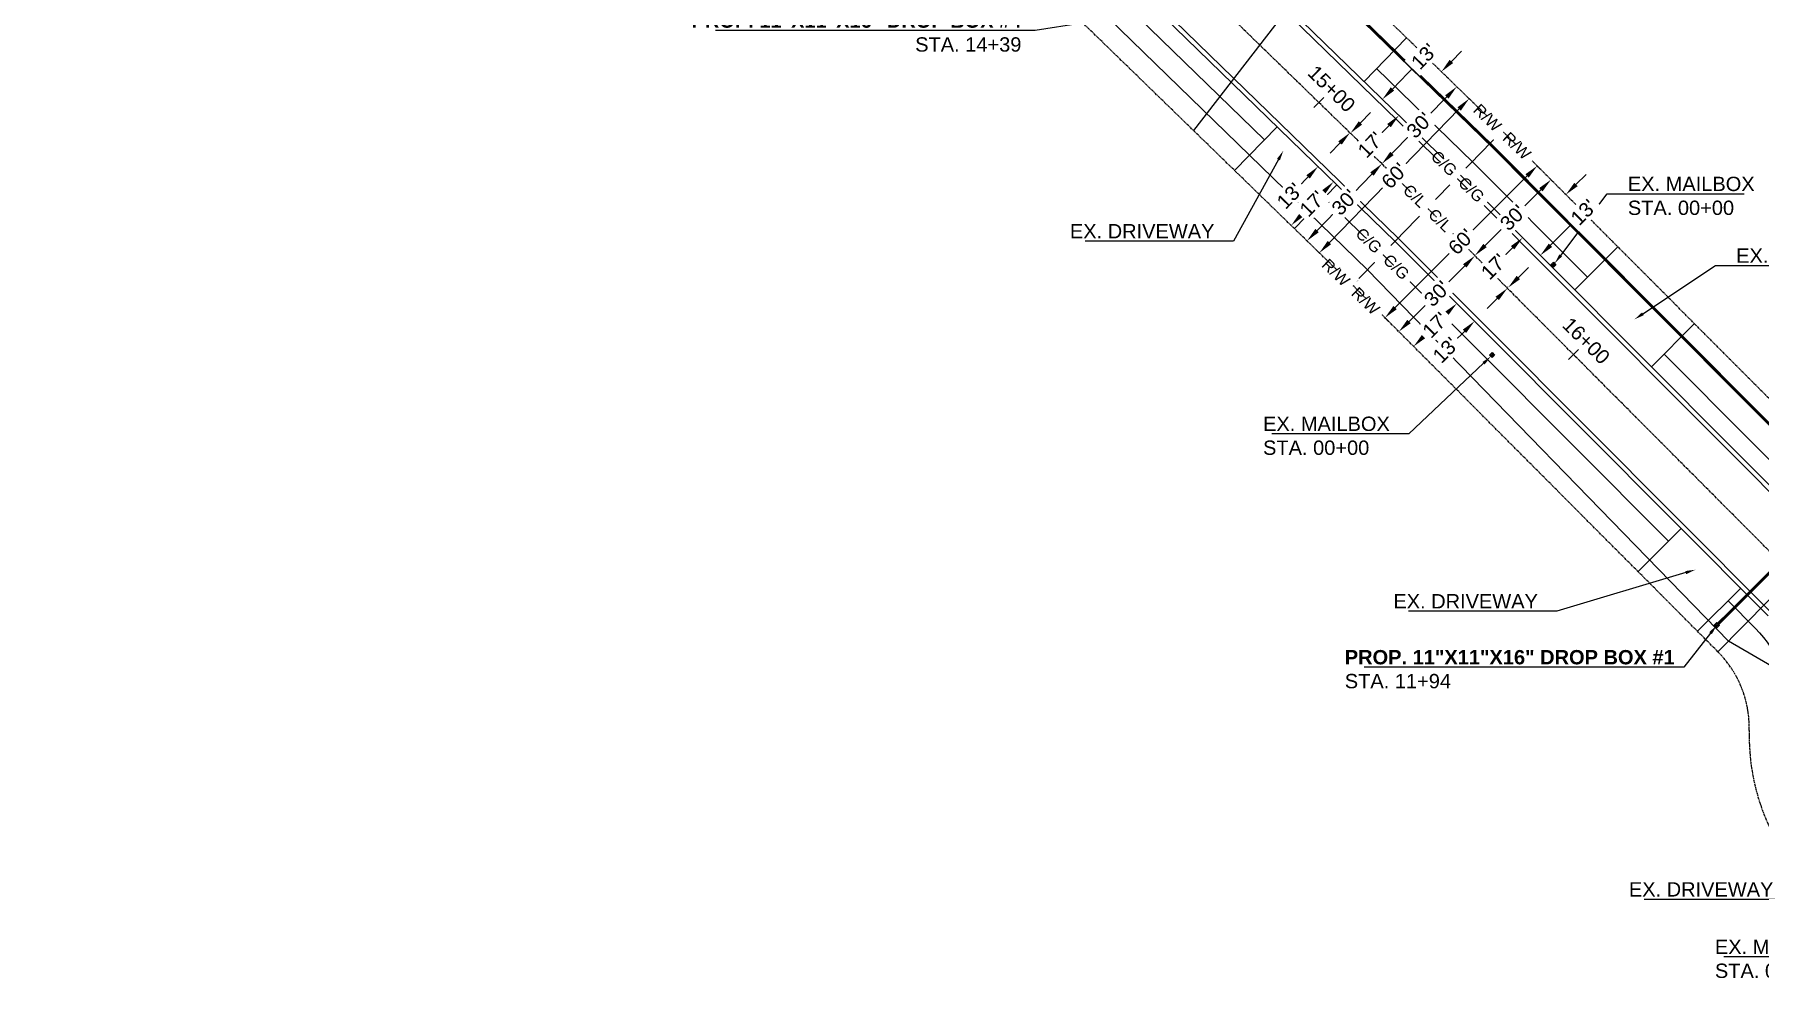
# Model space of a CAD drawing. Header units: feet. Extents: x -173233 to 8939709, y -5822937 to 440401.
# Drawn here: x 4505005.1 to 4505486.7, y -1446189.4 to -1445924.9 of the extents above; entities that cross this region are included whole.
import ezdxf
from ezdxf import colors
from ezdxf.entities.mleader import LeaderData, LeaderLine
from ezdxf.lldxf.tags import DXFTag
from ezdxf.math import Vec2, Vec3

# ---------------------------------------------------------------- set-up
doc = ezdxf.new("R2010")
doc.units = ezdxf.units.FT
doc.header["$MEASUREMENT"] = 0
doc.linetypes.add('CENTER2', pattern=[1.125, 0.75, -0.125, 0.125, -0.125])
doc.linetypes.add('PHANTOM2', pattern=[1.25, 0.625, -0.125, 0.125, -0.125, 0.125, -0.125])
doc.layers.get('DEFPOINTS').update_dxf_attribs({"color": 3, "lineweight": 0})
for name, color, linetype in [('-TBLOCK', 7, 'Continuous'), ('0 @ 40 (1)', 7, 'Continuous'), ('7 CONDUIT PLAN', 7, 'Continuous'), ('CHC-CENTERLINE', 254, 'CENTER2'), ('CHC-ROW', 4, 'PHANTOM2')]:
    doc.layers.add(name, color=color, linetype=linetype)
for name, color, linetype, lineweight in [('C-Anno', 7, 'Continuous', 25), ('C-Anno @ 1', 7, 'Continuous', 25), ('CHC-CURB-EOP', 5, 'Continuous', 25), ('DIMS', 7, 'Continuous', 5), ('DIMS @ 40', 7, 'Continuous', 5), ('FTR-PROPOSED EQUIPMENT', 7, 'Continuous', 0)]:
    doc.layers.add(name, color=color, linetype=linetype, lineweight=lineweight)
doc.styles.add('MTCS Standard', font='arial.ttf', dxfattribs={"height": 0.08})
doc.styles.add('Notes', font='arial.ttf', dxfattribs={"height": 0.1})
doc.styles.get("Standard").update_dxf_attribs({"font": 'arial.ttf'})
doc.styles.add('Zayo Utilities', font='', dxfattribs={"oblique": 6, "height": 2})
doc.styles.get('Zayo Utilities').set_extended_font_data('Cordia New')
tags = doc.linetypes.add('WATER', pattern='A,1.3,-0.09,["W",Zayo Utilities,S=0.03,R=0,X=-0.03,Y=-0.025],-0.09', length=1.48).pattern_tags.tags
tags[6] = DXFTag(74, 10)
doc.dimstyles.get("Standard").update_dxf_attribs({"dimtxt": 0.1, "dimasz": 0.1, "dimexe": 0.005, "dimexo": 0.00625, "dimgap": 0.005, "dimtad": 0, "dimdec": 0, "dimzin": 0, "dimdsep": 46, "dimtxsty": 'Standard', "dimcen": 0, "dimadec": 0, "dimazin": 0, "dimtfac": 1, "dimtdec": 0, "dimtofl": 0, "dimtmove": 0, "dimatfit": 0, "dimfxl": 1, "dimtfill": 1, "dimtolj": 1, "dimtzin": 0, "dimarcsym": 0})

# ---------------------------------------------------------------- blocks, each defined once
blk = doc.blocks.new('*D439')
at = {"layer": 'DEFPOINTS', "color": 0, "transparency": 16777216}
for p in [(4505404.85, -1445942.04), (4505363.04, -1445985.08), (4505363.85, -1445985.87)]:
    blk.add_point(p, dxfattribs=at)
at = {"layer": 'DIMS', "color": 0, "lineweight": -2, "transparency": 16777216}
for p, q in [((4505405.03, -1445942.22), (4505405.8, -1445942.97)), ((4505402.87, -1445945.7), (4505387.27, -1445961.76)), ((4505366.64, -1445983), (4505382.24, -1445966.94)), ((4505363.22, -1445985.25), (4505364, -1445986.01))]:
    blk.add_line(p, q, dxfattribs=at)
at = {"layer": 'DIMS', "color": 0, "transparency": 16777216}
for points in [[(4505402.39, -1445945.24), (4505403.35, -1445946.17), (4505405.66, -1445942.83)], [(4505366.16, -1445982.53), (4505367.12, -1445983.46), (4505363.85, -1445985.87)]]:
    blk.add_solid(points, dxfattribs=at)
at = {"layer": 'DIMS', "color": 0, "transparency": 16777216, "insert": (4505384.76, -1445964.35), "char_height": 4, "attachment_point": 5, "rotation": 45.8293, "bg_fill": 3, "box_fill_scale": 1.25, "bg_fill_color": 256, "bg_fill_true_color": 13158600, "bg_fill_transparency": 0}
blk.add_mtext("\\A1;60'", dxfattribs=at)
blk = doc.blocks.new('*D440')
at = {"layer": 'DEFPOINTS', "color": 0, "transparency": 16777216}
for p in [(4505402.21, -1445939.48), (4505402.21, -1445939.48), (4505381.31, -1445961)]:
    blk.add_point(p, dxfattribs=at)
at = {"layer": 'DIMS', "color": 0, "lineweight": -2, "transparency": 16777216}
for p, q in [((4505402.03, -1445939.31), (4505402.07, -1445939.34)), ((4505399.42, -1445942.35), (4505394.26, -1445947.66)), ((4505384.09, -1445958.13), (4505389.26, -1445952.82)), ((4505381.13, -1445960.82), (4505381.16, -1445960.86))]:
    blk.add_line(p, q, dxfattribs=at)
at = {"layer": 'DIMS', "color": 0, "transparency": 16777216}
for points in [[(4505398.95, -1445941.89), (4505399.9, -1445942.81), (4505402.21, -1445939.48)], [(4505383.62, -1445957.67), (4505384.57, -1445958.59), (4505381.31, -1445961)]]:
    blk.add_solid(points, dxfattribs=at)
at = {"layer": 'DIMS', "color": 0, "transparency": 16777216, "insert": (4505391.76, -1445950.24), "char_height": 4, "attachment_point": 5, "rotation": 45.8293, "bg_fill": 3, "box_fill_scale": 1.25, "bg_fill_color": 256, "bg_fill_true_color": 13158600, "bg_fill_transparency": 0}
blk.add_mtext("\\A1;30'", dxfattribs=at)
blk = doc.blocks.new('*D441')
at = {"layer": 'DEFPOINTS', "color": 0, "transparency": 16777216}
for p in [(4505381.31, -1445961), (4505360.4, -1445982.52), (4505360.4, -1445982.52)]:
    blk.add_point(p, dxfattribs=at)
at = {"layer": 'DIMS', "color": 0, "lineweight": -2, "transparency": 16777216}
for p, q in [((4505378.52, -1445963.87), (4505373.36, -1445969.18)), ((4505381.49, -1445961.17), (4505381.45, -1445961.14)), ((4505363.19, -1445979.65), (4505368.35, -1445974.34)), ((4505360.58, -1445982.69), (4505360.55, -1445982.66))]:
    blk.add_line(p, q, dxfattribs=at)
at = {"layer": 'DIMS', "color": 0, "transparency": 16777216}
for points in [[(4505378.04, -1445963.4), (4505379, -1445964.33), (4505381.31, -1445961)], [(4505362.71, -1445979.18), (4505363.67, -1445980.11), (4505360.4, -1445982.52)]]:
    blk.add_solid(points, dxfattribs=at)
at = {"layer": 'DIMS', "color": 0, "transparency": 16777216, "insert": (4505370.85, -1445971.76), "char_height": 4, "attachment_point": 5, "rotation": 45.8293, "bg_fill": 3, "box_fill_scale": 1.25, "bg_fill_color": 256, "bg_fill_true_color": 13158600, "bg_fill_transparency": 0}
blk.add_mtext("\\A1;30'", dxfattribs=at)
blk = doc.blocks.new('*D442')
at = {"layer": 'DEFPOINTS', "color": 0, "transparency": 16777216}
for p in [(4505397.77, -1445935.17), (4505397.91, -1445935.31), (4505385.93, -1445947.36)]:
    blk.add_point(p, dxfattribs=at)
at = {"layer": 'DIMS', "color": 0, "lineweight": -2, "transparency": 16777216}
for p, q in [((4505400.7, -1445932.44), (4505403.49, -1445929.57)), ((4505397.95, -1445935.35), (4505398.06, -1445935.45)), ((4505383.28, -1445950.37), (4505380.49, -1445953.24)), ((4505386.11, -1445947.54), (4505386.21, -1445947.64))]:
    blk.add_line(p, q, dxfattribs=at)
at = {"layer": 'DIMS', "color": 0, "transparency": 16777216}
for points in [[(4505400.22, -1445931.97), (4505401.18, -1445932.9), (4505397.91, -1445935.31)], [(4505382.8, -1445949.9), (4505383.76, -1445950.83), (4505386.07, -1445947.5)]]:
    blk.add_solid(points, dxfattribs=at)
at = {"layer": 'DIMS', "color": 0, "transparency": 16777216, "insert": (4505378.12, -1445955.68), "char_height": 4, "attachment_point": 5, "rotation": 45.8293, "bg_fill": 3, "box_fill_scale": 1.25, "bg_fill_color": 256, "bg_fill_true_color": 13158600, "bg_fill_transparency": 0}
blk.add_mtext("\\A1;17'", dxfattribs=at)
blk = doc.blocks.new('*D443')
at = {"layer": 'DIMS', "color": 0, "lineweight": -2, "transparency": 16777216}
for p, q in [((4505365.03, -1445968.88), (4505364.26, -1445969.67)), ((4505367.63, -1445965.84), (4505367.67, -1445965.87)), ((4505355.79, -1445978.03), (4505355.82, -1445978.07)), ((4505358.75, -1445975.34), (4505359.52, -1445974.55))]:
    blk.add_line(p, q, dxfattribs=at)
at = {"layer": 'DIMS', "color": 0, "transparency": 16777216}
for points in [[(4505364.55, -1445968.42), (4505365.5, -1445969.35), (4505367.81, -1445966.01)], [(4505358.28, -1445974.87), (4505359.23, -1445975.8), (4505355.97, -1445978.21)]]:
    blk.add_solid(points, dxfattribs=at)
at = {"layer": 'DIMS', "color": 0, "transparency": 16777216, "insert": (4505361.89, -1445972.11), "char_height": 4, "attachment_point": 5, "rotation": 45.8293, "bg_fill": 3, "box_fill_scale": 1.25, "bg_fill_color": 256, "bg_fill_true_color": 13158600, "bg_fill_transparency": 0}
blk.add_mtext("\\A1;17'", dxfattribs=at)
at = {"layer": 'DEFPOINTS', "color": 0, "transparency": 16777216}
for p in [(4505367.81, -1445966.01), (4505355.97, -1445978.21), (4505355.97, -1445978.21)]:
    blk.add_point(p, dxfattribs=at)
blk = doc.blocks.new('*D444')
at = {"layer": 'DEFPOINTS', "color": 0, "transparency": 16777216}
for p in [(4505381.41, -1445942.97), (4505381.45, -1445943.01), (4505372.35, -1445952.3)]:
    blk.add_point(p, dxfattribs=at)
at = {"layer": 'DIMS', "color": 0, "lineweight": -2, "transparency": 16777216}
for p, q in [((4505384.24, -1445940.14), (4505390.68, -1445933.51)), ((4505381.59, -1445943.14), (4505381.59, -1445943.15)), ((4505369.6, -1445955.21), (4505366.82, -1445958.07)), ((4505372.53, -1445952.47), (4505372.53, -1445952.48))]:
    blk.add_line(p, q, dxfattribs=at)
at = {"layer": 'DIMS', "color": 0, "transparency": 16777216}
for points in [[(4505383.76, -1445939.68), (4505384.71, -1445940.61), (4505381.45, -1445943.01)], [(4505369.12, -1445954.74), (4505370.08, -1445955.67), (4505372.39, -1445952.34)]]:
    blk.add_solid(points, dxfattribs=at)
at = {"layer": 'DIMS', "color": 0, "transparency": 16777216, "insert": (4505393.05, -1445931.06), "char_height": 4, "attachment_point": 5, "rotation": 45.8297, "bg_fill": 3, "box_fill_scale": 1.25, "bg_fill_color": 256, "bg_fill_true_color": 13158600, "bg_fill_transparency": 0}
blk.add_mtext("\\A1;13'", dxfattribs=at)
blk = doc.blocks.new('*D445')
at = {"layer": 'DEFPOINTS', "color": 0, "transparency": 16777216}
for p in [(4505372.53, -1445952.47), (4505363.47, -1445961.79), (4505363.47, -1445961.79)]:
    blk.add_point(p, dxfattribs=at)
at = {"layer": 'DIMS', "color": 0, "lineweight": -2, "transparency": 16777216}
for p, q in [((4505375.31, -1445949.6), (4505378.1, -1445946.73)), ((4505372.71, -1445952.64), (4505372.67, -1445952.61)), ((4505360.68, -1445964.66), (4505357.89, -1445967.53)), ((4505363.65, -1445961.97), (4505363.61, -1445961.93))]:
    blk.add_line(p, q, dxfattribs=at)
at = {"layer": 'DIMS', "color": 0, "transparency": 16777216}
for points in [[(4505374.84, -1445949.14), (4505375.79, -1445950.06), (4505372.53, -1445952.47)], [(4505360.2, -1445964.2), (4505361.16, -1445965.13), (4505363.47, -1445961.79)]]:
    blk.add_solid(points, dxfattribs=at)
at = {"layer": 'DIMS', "color": 0, "transparency": 16777216, "insert": (4505355.52, -1445969.97), "char_height": 4, "attachment_point": 5, "rotation": 45.8297, "bg_fill": 3, "box_fill_scale": 1.25, "bg_fill_color": 256, "bg_fill_true_color": 13158600, "bg_fill_transparency": 0}
blk.add_mtext("\\A1;13'", dxfattribs=at)
blk = doc.blocks.new('*D446')
at = {"layer": 'DEFPOINTS', "color": 0, "transparency": 16777216}
for p in [(4505424.66, -1445961.58), (4505425.86, -1445962.78), (4505383.37, -1446005.15)]:
    blk.add_point(p, dxfattribs=at)
at = {"layer": 'DIMS', "color": 0, "lineweight": -2, "transparency": 16777216}
for p, q in [((4505421.82, -1445964.4), (4505405.97, -1445980.22)), ((4505425.68, -1445962.61), (4505424.51, -1445961.44)), ((4505385, -1446001.12), (4505400.86, -1445985.31)), ((4505383.19, -1446004.97), (4505382.03, -1446003.81))]:
    blk.add_line(p, q, dxfattribs=at)
at = {"layer": 'DIMS', "color": 0, "transparency": 16777216}
for points in [[(4505421.35, -1445963.93), (4505422.29, -1445964.88), (4505424.66, -1445961.58)], [(4505384.53, -1446000.65), (4505385.47, -1446001.59), (4505382.17, -1446003.95)]]:
    blk.add_solid(points, dxfattribs=at)
at = {"layer": 'DIMS', "color": 0, "transparency": 16777216, "insert": (4505403.41, -1445982.76), "char_height": 4, "attachment_point": 5, "rotation": 44.9189, "bg_fill": 3, "box_fill_scale": 1.25, "bg_fill_color": 256, "bg_fill_true_color": 13158600, "bg_fill_transparency": 0}
blk.add_mtext("\\A1;60'", dxfattribs=at)
blk = doc.blocks.new('*D447')
at = {"layer": 'DEFPOINTS', "color": 0, "transparency": 16777216}
for p in [(4505428.5, -1445965.44), (4505428.5, -1445965.44), (4505407.27, -1445986.61)]:
    blk.add_point(p, dxfattribs=at)
at = {"layer": 'DIMS', "color": 0, "lineweight": -2, "transparency": 16777216}
for p, q in [((4505425.67, -1445968.26), (4505420.43, -1445973.49)), ((4505428.33, -1445965.26), (4505428.36, -1445965.3)), ((4505410.1, -1445983.79), (4505415.34, -1445978.56)), ((4505407.09, -1445986.44), (4505407.12, -1445986.47))]:
    blk.add_line(p, q, dxfattribs=at)
at = {"layer": 'DIMS', "color": 0, "transparency": 16777216}
for points in [[(4505425.2, -1445967.79), (4505426.14, -1445968.73), (4505428.5, -1445965.44)], [(4505409.63, -1445983.32), (4505410.57, -1445984.26), (4505407.27, -1445986.61)]]:
    blk.add_solid(points, dxfattribs=at)
at = {"layer": 'DIMS', "color": 0, "transparency": 16777216, "insert": (4505417.88, -1445976.03), "char_height": 4, "attachment_point": 5, "rotation": 44.9189, "bg_fill": 3, "box_fill_scale": 1.25, "bg_fill_color": 256, "bg_fill_true_color": 13158600, "bg_fill_transparency": 0}
blk.add_mtext("\\A1;30'", dxfattribs=at)
blk = doc.blocks.new('*D448')
at = {"layer": 'DEFPOINTS', "color": 0, "transparency": 16777216}
for p in [(4505407.29, -1445986.65), (4505386.04, -1446007.83), (4505386.04, -1446007.83)]:
    blk.add_point(p, dxfattribs=at)
at = {"layer": 'DIMS', "color": 0, "lineweight": -2, "transparency": 16777216}
for p, q in [((4505407.11, -1445986.47), (4505407.14, -1445986.51)), ((4505404.45, -1445989.47), (4505399.21, -1445994.7)), ((4505388.87, -1446005.01), (4505394.12, -1445999.78)), ((4505385.87, -1446007.65), (4505385.9, -1446007.69))]:
    blk.add_line(p, q, dxfattribs=at)
at = {"layer": 'DIMS', "color": 0, "transparency": 16777216}
for points in [[(4505403.98, -1445989), (4505404.92, -1445989.94), (4505407.29, -1445986.65)], [(4505388.4, -1446004.53), (4505389.35, -1446005.48), (4505386.04, -1446007.83)]]:
    blk.add_solid(points, dxfattribs=at)
at = {"layer": 'DIMS', "color": 0, "transparency": 16777216, "insert": (4505396.66, -1445997.24), "char_height": 4, "attachment_point": 5, "rotation": 44.9189, "bg_fill": 3, "box_fill_scale": 1.25, "bg_fill_color": 256, "bg_fill_true_color": 13158600, "bg_fill_transparency": 0}
blk.add_mtext("\\A1;30'", dxfattribs=at)
blk = doc.blocks.new('*D449')
at = {"layer": 'DEFPOINTS', "color": 0, "transparency": 16777216}
for p in [(4505432.66, -1445969.6), (4505432.66, -1445969.6), (4505420.62, -1445981.61)]:
    blk.add_point(p, dxfattribs=at)
at = {"layer": 'DIMS', "color": 0, "lineweight": -2, "transparency": 16777216}
for p, q in [((4505435.49, -1445966.78), (4505438.32, -1445963.95)), ((4505432.48, -1445969.43), (4505432.51, -1445969.46)), ((4505420.44, -1445981.43), (4505420.48, -1445981.46)), ((4505417.78, -1445984.43), (4505414.95, -1445987.26))]:
    blk.add_line(p, q, dxfattribs=at)
at = {"layer": 'DIMS', "color": 0, "transparency": 16777216}
for points in [[(4505435.02, -1445966.31), (4505435.96, -1445967.25), (4505432.66, -1445969.6)], [(4505417.31, -1445983.96), (4505418.26, -1445984.9), (4505420.62, -1445981.61)]]:
    blk.add_solid(points, dxfattribs=at)
at = {"layer": 'DIMS', "color": 0, "transparency": 16777216, "insert": (4505412.54, -1445989.66), "char_height": 4, "attachment_point": 5, "rotation": 44.9189, "bg_fill": 3, "box_fill_scale": 1.25, "bg_fill_color": 256, "bg_fill_true_color": 13158600, "bg_fill_transparency": 0}
blk.add_mtext("\\A1;17'", dxfattribs=at)
blk = doc.blocks.new('*D450')
at = {"layer": 'DIMS', "color": 0, "lineweight": -2, "transparency": 16777216}
for p, q in [((4505399.37, -1446002.79), (4505398.6, -1446003.56)), ((4505402.03, -1445999.79), (4505402.07, -1445999.82)), ((4505389.99, -1446011.79), (4505390.03, -1446011.83)), ((4505393, -1446009.14), (4505393.78, -1446008.37))]:
    blk.add_line(p, q, dxfattribs=at)
at = {"layer": 'DIMS', "color": 0, "transparency": 16777216}
for points in [[(4505398.9, -1446002.32), (4505399.84, -1446003.26), (4505402.21, -1445999.97)], [(4505392.53, -1446008.67), (4505393.47, -1446009.62), (4505390.17, -1446011.97)]]:
    blk.add_solid(points, dxfattribs=at)
at = {"layer": 'DIMS', "color": 0, "transparency": 16777216, "insert": (4505396.19, -1446005.97), "char_height": 4, "attachment_point": 5, "rotation": 44.9189, "bg_fill": 3, "box_fill_scale": 1.25, "bg_fill_color": 256, "bg_fill_true_color": 13158600, "bg_fill_transparency": 0}
blk.add_mtext("\\A1;17'", dxfattribs=at)
at = {"layer": 'DEFPOINTS', "color": 0, "transparency": 16777216}
for p in [(4505402.21, -1445999.97), (4505390.17, -1446011.97), (4505390.17, -1446011.97)]:
    blk.add_point(p, dxfattribs=at)
blk = doc.blocks.new('*D451')
at = {"layer": 'DEFPOINTS', "color": 0, "transparency": 16777216}
for p in [(4505425.55, -1445986.55), (4505425.55, -1445986.55), (4505416.34, -1445995.73)]:
    blk.add_point(p, dxfattribs=at)
at = {"layer": 'DIMS', "color": 0, "lineweight": -2, "transparency": 16777216}
for p, q in [((4505428.38, -1445983.72), (4505435.17, -1445976.95)), ((4505425.37, -1445986.37), (4505425.4, -1445986.41)), ((4505413.51, -1445998.55), (4505410.67, -1446001.38)), ((4505416.16, -1445995.55), (4505416.2, -1445995.59))]:
    blk.add_line(p, q, dxfattribs=at)
at = {"layer": 'DIMS', "color": 0, "transparency": 16777216}
for points in [[(4505427.91, -1445983.25), (4505428.85, -1445984.2), (4505425.55, -1445986.55)], [(4505413.04, -1445998.08), (4505413.98, -1445999.02), (4505416.34, -1445995.73)]]:
    blk.add_solid(points, dxfattribs=at)
at = {"layer": 'DIMS', "color": 0, "transparency": 16777216, "insert": (4505437.58, -1445974.54), "char_height": 4, "attachment_point": 5, "rotation": 44.9189, "bg_fill": 3, "box_fill_scale": 1.25, "bg_fill_color": 256, "bg_fill_true_color": 13158600, "bg_fill_transparency": 0}
blk.add_mtext("\\A1;13'", dxfattribs=at)
blk = doc.blocks.new('*D452')
at = {"layer": 'DEFPOINTS', "color": 0, "transparency": 16777216}
for p in [(4505416.57, -1445995.55), (4505407.16, -1446004.93), (4505407.16, -1446004.93)]:
    blk.add_point(p, dxfattribs=at)
at = {"layer": 'DIMS', "color": 0, "lineweight": -2, "transparency": 16777216}
for p, q in [((4505419.4, -1445992.73), (4505422.24, -1445989.9)), ((4505416.39, -1445995.37), (4505416.43, -1445995.41)), ((4505404.33, -1446007.76), (4505401.5, -1446010.58)), ((4505406.98, -1446004.76), (4505407.02, -1446004.79))]:
    blk.add_line(p, q, dxfattribs=at)
at = {"layer": 'DIMS', "color": 0, "transparency": 16777216}
for points in [[(4505418.93, -1445992.25), (4505419.87, -1445993.2), (4505416.57, -1445995.55)], [(4505403.86, -1446007.29), (4505404.8, -1446008.23), (4505407.16, -1446004.93)]]:
    blk.add_solid(points, dxfattribs=at)
at = {"layer": 'DIMS', "color": 0, "transparency": 16777216, "insert": (4505399.08, -1446012.99), "char_height": 4, "attachment_point": 5, "rotation": 44.9189, "bg_fill": 3, "box_fill_scale": 1.25, "bg_fill_color": 256, "bg_fill_true_color": 13158600, "bg_fill_transparency": 0}
blk.add_mtext("\\A1;13'", dxfattribs=at)

msp = doc.modelspace()

# ---------------------------------------------------------------- linework, layer by layer
at = {"layer": '-TBLOCK'}
for p, q in [((4505429.17, -1445988.45), (4505429.88, -1445989.15)), ((4505429.18, -1445989.87), (4505428.47, -1445989.17)), ((4505412.08, -1446015.08), (4505411.37, -1446014.38)), ((4505412.07, -1446013.66), (4505412.78, -1446014.36))]:
    msp.add_line(p, q, dxfattribs=at)
for points in [[(4505429.17, -1445988.45), (4505429.18, -1445989.87), (4505429.88, -1445989.15), (4505428.47, -1445989.17)], [(4505412.07, -1446013.66), (4505412.08, -1446015.08), (4505412.78, -1446014.36), (4505411.37, -1446014.38)]]:
    msp.add_lwpolyline(points, close=True, dxfattribs=at)
at = {"layer": '-TBLOCK', "const_width": 0.35}
msp.add_lwpolyline([(4505474.8, -1446089.05), (4505475.5, -1446089.76), (4505474.8, -1446090.46), (4505474.09, -1446089.76)], close=True, dxfattribs=at)
for points in [[(4505474.09, -1446089.76), (4505475.5, -1446089.76)], [(4505474.8, -1446090.46), (4505474.8, -1446089.05)]]:
    msp.add_lwpolyline(points, dxfattribs=at)
at = {"color": 5, "linetype": 'WATER'}
for points in [[(4505589.88, -1446159.09), (4505478.11, -1446094.17), (4505377.31, -1445990.58), (4505186.39, -1445805.1), (4505138.08, -1445757.93)], [(4505365.63, -1445903.94), (4505328.67, -1445951.69)], [(4505517.41, -1446054.34), (4505475.12, -1446097.16)]]:
    msp.add_lwpolyline(points, dxfattribs=at)
for points in [[(4505365.09, -1445942.46), (4505362.29, -1445945.32)], [(4505436.18, -1446012.79), (4505433.38, -1446015.65)]]:
    msp.add_lwpolyline(points)
at = {"layer": '7 CONDUIT PLAN', "const_width": 0.8, "flags": 128}
msp.add_lwpolyline([(4505509.7, -1446054.95), (4505475.15, -1446089.4)], dxfattribs=at)
at = {"layer": 'CHC-CENTERLINE'}
msp.add_lwpolyline([(4505542.27, -1446122.01), (4505394.17, -1445973.5), (4505203.13, -1445787.91), (4505005.54, -1445594.99)], dxfattribs=at)
at = {"layer": 'CHC-CURB-EOP'}
for p, q in [((4505388.18, -1445925.85), (4505376.33, -1445938.04)), ((4505340.19, -1445962.88), (4505352.04, -1445950.69)), ((4505356.88, -1445979.1), (4505368.73, -1445966.9)), ((4505447.21, -1445984.2), (4505435.17, -1445996.21)), ((4505468.56, -1446005.61), (4505456.53, -1446017.62)), ((4505452.82, -1446074.8), (4505464.86, -1446062.79)), ((4505469.43, -1446091.45), (4505481.47, -1446079.45)), ((4505481.47, -1446079.45), (4505481.46, -1446079.45))]:
    msp.add_line(p, q, dxfattribs=at)
for points in [[(4504918.58, -1445775.62, -0.382584), (4504920.21, -1445736.61), (4505006.01, -1445648.59, -0.414446), (4505043.15, -1445648.13), (4505194.94, -1445796.34), (4505385.85, -1445981.79), (4505490, -1446086.23, -0.227266)], [(4504967.91, -1445821.83), (4504921.7, -1445777.16, -0.415437), (4504921.11, -1445737.48), (4505006.91, -1445649.46, -0.414446), (4505042.27, -1445649.03), (4505194.07, -1445797.23), (4505384.97, -1445982.68), (4505489.11, -1446087.12, -0.227266)], [(4505504.41, -1446067.4), (4505402.36, -1445965.06), (4505275.75, -1445842.07, -0.416353), (4505275.35, -1445804.82), (4505403.11, -1445675.2, -0.02856), (4505418.7, -1445661.09), (4505427.67, -1445653.87, -0.379314), (4505462.45, -1445655.49), (4505689.52, -1445876.47, -0.236271)], [(4505505.28, -1446066.51), (4505403.23, -1445964.17), (4505276.62, -1445841.18, -0.416353), (4505276.24, -1445805.69), (4505404, -1445676.08, -0.02856), (4505419.49, -1445662.07), (4505428.46, -1445654.84, -0.379314), (4505461.58, -1445656.39), (4505688.65, -1445877.37, -0.236271)], [(4505526.19, -1446071.4, -0.15771), (4505508.79, -1446062.95), (4505460.07, -1446014.09)], [(4505477.93, -1446082.98), (4505485.57, -1446090.65, -0.227266), (4505494.15, -1446115.12, 0.144019), (4505499.09, -1446142.9)]]:
    msp.add_lwpolyline(points, format="xyb", dxfattribs=at)
for points in [[(4505262.2, -1445870.39), (4505348.56, -1445954.28)], [(4505438.72, -1445992.67), (4505406.75, -1445960.61), (4505379.82, -1445934.45)], [(4505365.25, -1445970.49), (4505381.46, -1445986.24), (4505461.32, -1446066.32)]]:
    msp.add_lwpolyline(points, dxfattribs=at)
at = {"layer": 'CHC-ROW'}
for points in [[(4505475.12, -1446097.16), (4505373.1, -1445994.85), (4505182.2, -1445809.4), (4505038.99, -1445669.58, 0.414446), (4505003.63, -1445670.02), (4504939.5, -1445735.81)], [(4505514.93, -1446052.11), (4505415.25, -1445952.15), (4505300.03, -1445840.22, -0.416351), (4505299.65, -1445804.74), (4505424.9, -1445677.67, -0.412341), (4505460.14, -1445677.31), (4505674.46, -1445885.9, -0.217469)], [(4505475.12, -1446097.16, -0.205089), (4505483.86, -1446119.1, 2.616292), (4505538.73, -1446060.82, -0.221552)]]:
    msp.add_lwpolyline(points, format="xyb", dxfattribs=at)
at = {"layer": 'DEFPOINTS'}
msp.add_lwpolyline([(4505373.1, -1445994.85), (4505414.91, -1445951.82)], dxfattribs=at)
at = {"layer": 'FTR-PROPOSED EQUIPMENT', "const_width": 0.8}
msp.add_lwpolyline([(4505509.32, -1446053.57), (4505411.74, -1445955.71), (4505338.45, -1445884.52)], dxfattribs=at)

# ---------------------------------------------------------------- texts
at = {"layer": '0 @ 40 (1)', "style": 'MTCS Standard'}
for s, p in [('15+00', (4505360.27, -1445935.98)), ('16+00', (4505431.35, -1446006.31))]:
    msp.add_text(s, height=4, rotation=315.552, dxfattribs=at).set_placement(p)

# ---------------------------------------------------------------- leaders
at = {"layer": 'C-Anno'}
ml = msp.add_multileader_mtext('Standard', dxfattribs=at)
ml.set_content('EX. DRIVEWAY', color=256, style='Notes')
ml.set_leader_properties()
ml.build(insert=Vec2(0, 0))
ml.multileader.update_dxf_attribs({"text_left_attachment_type": 6, "text_right_attachment_type": 6, "dogleg_length": 0.126, "arrow_head_size": 2.8, "scale": 40})
ctx = ml.context
ctx.base_point, ctx.scale, ctx.arrow_head_size, ctx.landing_gap_size, ctx.plane_origin = Vec3(4505290.59, -1445982.61), 40, 2.8, 3.6, Vec3(4505287.63, -1445947.86)
ctx.left_attachment, ctx.right_attachment = 6, 6
notes = []
notes.append((ctx, [(1, (1, 1, 0), (4505339.86, -1445982.61), (-1, 0), 2.19, [(2, [(4505353.78, -1445957.36)], 0, [])])]))
ctx.mtext.insert, ctx.mtext.width, ctx.mtext.flow_direction = Vec3(4505294.19, -1445977.81), 43.8475, 5
ml = msp.add_multileader_mtext('Standard', dxfattribs=at)
ml.set_content('EX. MAILBOX\\PSTA. 00+00', color=256, style='Notes')
ml.set_leader_properties()
ml.build(insert=Vec2(0, 0))
ml.multileader.update_dxf_attribs({"text_left_attachment_type": 6, "text_right_attachment_type": 6, "dogleg_length": 0.126, "arrow_head_size": 2.8, "scale": 40})
ctx = ml.context
ctx.base_point, ctx.scale, ctx.arrow_head_size, ctx.landing_gap_size, ctx.plane_origin = Vec3(4505446.37, -1445969.41), 40, 2.8, 3.6, Vec3(4505359.13, -1445971)
ctx.left_attachment, ctx.right_attachment = 6, 6
notes.append((ctx, [(0, (1, 1, 0), (4505444.17, -1445969.41), (1, 0), 2.19, [(2, [(4505429.53, -1445988.8)], 0, [])])]))
ctx.mtext.insert, ctx.mtext.width, ctx.mtext.flow_direction = Vec3(4505449.97, -1445964.61), 43.8475, 5
ml = msp.add_multileader_mtext('Standard', dxfattribs=at)
ml.set_content('EX. DRIVEWAY', color=256, style='Notes')
ml.set_leader_properties()
ml.build(insert=Vec2(0, 0))
ml.multileader.update_dxf_attribs({"text_left_attachment_type": 6, "text_right_attachment_type": 6, "dogleg_length": 0.126, "arrow_head_size": 2.8, "scale": 40})
ctx = ml.context
ctx.base_point, ctx.scale, ctx.arrow_head_size, ctx.landing_gap_size, ctx.plane_origin = Vec3(4505476.61, -1445989.42), 40, 2.8, 3.6, Vec3(4505473.65, -1445954.67)
ctx.left_attachment, ctx.right_attachment = 6, 6
notes.append((ctx, [(0, (1, 1, 0), (4505474.42, -1445989.42), (1, 0), 2.19, [(2, [(4505451.84, -1446004.4)], 0, [])])]))
ctx.mtext.insert, ctx.mtext.width, ctx.mtext.flow_direction = Vec3(4505480.21, -1445984.62), 43.8475, 5
ml = msp.add_multileader_mtext('Standard', dxfattribs=at)
ml.set_content('EX. MAILBOX\\PSTA. 00+00', color=256, style='Notes')
ml.set_leader_properties()
ml.build(insert=Vec2(0, 0))
ml.multileader.update_dxf_attribs({"text_left_attachment_type": 6, "text_right_attachment_type": 6, "dogleg_length": 0.126, "arrow_head_size": 2.8, "scale": 40})
ctx = ml.context
ctx.base_point, ctx.scale, ctx.arrow_head_size, ctx.landing_gap_size, ctx.plane_origin = Vec3(4505344.52, -1446036.35), 40, 2.8, 3.6, Vec3(4505342.03, -1445996.21)
ctx.left_attachment, ctx.right_attachment = 6, 6
notes.append((ctx, [(1, (1, 1, 0), (4505388.84, -1446036.35), (-1, 0), 2.19, [(2, [(4505411.72, -1446014.73)], 0, [])])]))
ctx.mtext.insert, ctx.mtext.width, ctx.mtext.flow_direction = Vec3(4505348.12, -1446031.55), 43.8475, 5
ml = msp.add_multileader_mtext('Standard', dxfattribs=at)
ml.set_content('EX. DRIVEWAY', color=256, style='Notes')
ml.set_leader_properties()
ml.build(insert=Vec2(0, 0))
ml.multileader.update_dxf_attribs({"text_left_attachment_type": 6, "text_right_attachment_type": 6, "dogleg_length": 0.126, "arrow_head_size": 2.8, "scale": 40})
ctx = ml.context
ctx.base_point, ctx.scale, ctx.arrow_head_size, ctx.landing_gap_size, ctx.plane_origin = Vec3(4505380.9, -1446085.86), 40, 2.8, 3.6, Vec3(4505377.94, -1446051.12)
ctx.left_attachment, ctx.right_attachment = 6, 6
notes.append((ctx, [(1, (1, 1, 0), (4505430.17, -1446085.86), (-1, 0), 2.19, [(2, [(4505468.82, -1446074.27)], 0, [])])]))
ctx.mtext.insert, ctx.mtext.width, ctx.mtext.flow_direction = Vec3(4505384.5, -1446081.06), 43.8475, 5
ml = msp.add_multileader_mtext('Standard', dxfattribs=at)
ml.set_content('EX. DRIVEWAY', color=256, style='Notes')
ml.set_leader_properties()
ml.build(insert=Vec2(0, 0))
ml.multileader.update_dxf_attribs({"text_left_attachment_type": 6, "text_right_attachment_type": 6, "dogleg_length": 0.126, "arrow_head_size": 2.8, "scale": 40})
ctx = ml.context
ctx.base_point, ctx.scale, ctx.arrow_head_size, ctx.landing_gap_size, ctx.plane_origin = Vec3(4505446.65, -1446166.25), 40, 2.8, 3.6, Vec3(4505443.69, -1446131.5)
ctx.left_attachment, ctx.right_attachment = 6, 6
notes.append((ctx, [(1, (1, 1, 0), (4505495.92, -1446166.25), (-1, 0), 2.19, [(2, [(4505506.17, -1446153.65)], 0, [])])]))
ctx.mtext.insert, ctx.mtext.width, ctx.mtext.flow_direction = Vec3(4505450.25, -1446161.45), 43.8475, 5
ml = msp.add_multileader_mtext('Standard', dxfattribs=at)
ml.set_content('EX. MAILBOX\\PSTA. 00+00', color=256, style='Notes')
ml.set_leader_properties()
ml.build(insert=Vec2(0, 0))
ml.multileader.update_dxf_attribs({"text_left_attachment_type": 6, "text_right_attachment_type": 6, "dogleg_length": 0.126, "arrow_head_size": 2.8, "scale": 40})
ctx = ml.context
ctx.base_point, ctx.scale, ctx.arrow_head_size, ctx.landing_gap_size, ctx.plane_origin = Vec3(4505470.68, -1446182.3), 40, 2.8, 3.6, Vec3(4505462.77, -1446147.56)
ctx.left_attachment, ctx.right_attachment = 6, 6
notes.append((ctx, [(1, (1, 1, 0), (4505515, -1446182.3), (-1, 0), 2.19, [(2, [(4505523.93, -1446163.19)], 0, [])])]))
ctx.mtext.insert, ctx.mtext.width, ctx.mtext.flow_direction = Vec3(4505474.28, -1446177.5), 43.8475, 5
at = {"layer": 'C-Anno @ 1'}
ml = msp.add_multileader_mtext('Standard', dxfattribs=at)
ml.set_content('{\\fArial|b1|i0|c0|p34;PROP. 11"X11"X16" DROP BOX #4\\P}STA. 14+39', color=256, style='Notes')
ml.set_leader_properties()
ml.build(insert=Vec2(0, 0))
ml.multileader.update_dxf_attribs({"text_left_attachment_type": 6, "text_right_attachment_type": 6, "dogleg_length": 0.126, "arrow_head_size": 2.8})
ctx = ml.context
ctx.base_point, ctx.arrow_head_size, ctx.landing_gap_size, ctx.plane_origin = Vec3(4505185.48, -1445923.84), 2.8, 3.6, Vec3(4505536.28, -1446142.76)
ctx.left_attachment, ctx.right_attachment, ctx.text_align_type = 6, 6, 2
notes.append((ctx, [(1, (1, 1, 0), (4505284.49, -1445923.84), (-1, 0), 0.228, [(0, [(4505300.34, -1445921.32)], 0, [])])]))
ctx.mtext.insert, ctx.mtext.width, ctx.mtext.defined_height, ctx.mtext.alignment, ctx.mtext.flow_direction = Vec3(4505280.66, -1445919.04), 114.3531, 20.52, 3, 5
ml = msp.add_multileader_mtext('Standard', dxfattribs=at)
ml.set_content('{\\fArial|b1|i0|c0|p34;PROP. 11"X11"X16" DROP BOX #1\\P}STA. 11+94', color=256, style='Notes')
ml.set_leader_properties()
ml.build(insert=Vec2(0, 0))
ml.multileader.update_dxf_attribs({"text_left_attachment_type": 6, "text_right_attachment_type": 6, "dogleg_length": 0.126, "arrow_head_size": 2.8})
ctx = ml.context
ctx.base_point, ctx.arrow_head_size, ctx.landing_gap_size, ctx.plane_origin = Vec3(4505367.34, -1446101.47), 2.8, 3.6, Vec3(4505708.71, -1446312.65)
ctx.left_attachment, ctx.right_attachment = 6, 6
notes.append((ctx, [(1, (1, 1, 0), (4505465.58, -1446101.47), (-1, 0), 0.228, [(0, [(4505474.8, -1446089.76)], 0, [])])]))
ctx.mtext.insert, ctx.mtext.width, ctx.mtext.defined_height, ctx.mtext.flow_direction = Vec3(4505370.94, -1446096.67), 114.3531, 20.52, 5
for ctx, leaders in notes:
    for number, flags, end, landing, length, lines in leaders:
        leader = LeaderData()
        leader.index, (leader.has_last_leader_line, leader.has_dogleg_vector, leader.attachment_direction) = number, flags
        leader.last_leader_point, leader.dogleg_vector, leader.dogleg_length = Vec3(end), Vec3(landing), length
        for number, points, colour, breaks in lines:
            line = LeaderLine()
            line.index, line.vertices, line.color, line.breaks = number, Vec3.list(points), colors.encode_raw_color(colour), breaks
            leader.lines.append(line)
        ctx.leaders.append(leader)

# ---------------------------------------------------------------- next in the draw order: texts
at = {"layer": 'CHC-CENTERLINE', "insert": (4505400.07, -1445979.16), "char_height": 3.2, "attachment_point": 6, "rotation": 316.1911, "bg_fill": 3, "box_fill_scale": 1.5, "bg_fill_color": 256, "bg_fill_transparency": 0}
msp.add_mtext_dynamic_manual_height_columns('C/L', width=3.2, gutter_width=1, heights=[0], dxfattribs=at)
at = {"layer": 'CHC-CURB-EOP', "insert": (4505388.19, -1445992.55), "char_height": 3.2, "attachment_point": 6, "rotation": 316.1911, "bg_fill": 3, "box_fill_scale": 1.5, "bg_fill_color": 256, "bg_fill_transparency": 0}
msp.add_mtext_dynamic_manual_height_columns('C/G', width=3.2, gutter_width=1, heights=[0], dxfattribs=at)
at = {"layer": 'CHC-ROW', "insert": (4505422.1, -1445959.02), "char_height": 3.2, "attachment_point": 6, "rotation": 316.1911, "bg_fill": 3, "box_fill_scale": 1.5, "bg_fill_color": 256, "bg_fill_transparency": 0}
msp.add_mtext_dynamic_manual_height_columns('R/W', width=3.2, gutter_width=1, heights=[0], dxfattribs=at)

# ---------------------------------------------------------------- next in the draw order: texts
at = {"layer": 'CHC-CURB-EOP', "char_height": 3.2, "attachment_point": 6, "rotation": 316.1911, "bg_fill": 3, "box_fill_scale": 1.5, "bg_fill_color": 256, "bg_fill_transparency": 0}
for insert in [(4505409.16, -1445970.98), (4505380.51, -1445985.19)]:
    msp.add_mtext_dynamic_manual_height_columns('C/G', width=3.2, gutter_width=1, heights=[0], dxfattribs=dict(at, insert=insert))
at = {"layer": 'CHC-ROW', "char_height": 3.2, "attachment_point": 6, "rotation": 316.1911, "bg_fill": 3, "box_fill_scale": 1.5, "bg_fill_color": 256, "bg_fill_transparency": 0}
for insert in [(4505413.88, -1445951.17), (4505379.87, -1446002.3)]:
    msp.add_mtext_dynamic_manual_height_columns('R/W', width=3.2, gutter_width=1, heights=[0], dxfattribs=dict(at, insert=insert))

# ---------------------------------------------------------------- next in the draw order: texts
at = {"layer": 'CHC-CURB-EOP', "insert": (4505401.52, -1445963.64), "char_height": 3.2, "attachment_point": 6, "rotation": 316.1911, "bg_fill": 3, "box_fill_scale": 1.5, "bg_fill_color": 256, "bg_fill_transparency": 0}
msp.add_mtext_dynamic_manual_height_columns('C/G', width=3.2, gutter_width=1, heights=[0], dxfattribs=at)
at = {"layer": 'CHC-ROW', "insert": (4505371.59, -1445994.36), "char_height": 3.2, "attachment_point": 6, "rotation": 316.1911, "bg_fill": 3, "box_fill_scale": 1.5, "bg_fill_color": 256, "bg_fill_transparency": 0}
msp.add_mtext_dynamic_manual_height_columns('R/W', width=3.2, gutter_width=1, heights=[0], dxfattribs=at)

# ---------------------------------------------------------------- next in the draw order: texts
at = {"layer": 'CHC-CENTERLINE', "insert": (4505393.03, -1445972.39), "char_height": 3.2, "attachment_point": 6, "rotation": 316.1911, "bg_fill": 3, "box_fill_scale": 1.5, "bg_fill_color": 256, "bg_fill_transparency": 0}
msp.add_mtext_dynamic_manual_height_columns('C/L', width=3.2, gutter_width=1, heights=[0], dxfattribs=at)

# ---------------------------------------------------------------- next in the draw order: dimensions: what is measured, and where the dimension line sits
at = {"layer": 'DIMS @ 40'}
dim = msp.add_aligned_dim(p1=(4505404.85, -1445942.04), p2=(4505363.04, -1445985.08), distance=1.13, dimstyle='Standard', override={"dimscale": 40, "dimpost": "'", "dimtix": 0, "dimtofl": 0, "dimtmove": 0, "dimatfit": 0, "dimfxl": 0.75, "dimarcsym": 1}, dxfattribs=at)
dim.commit()
dim.dimension.update_dxf_attribs({"geometry": '*D439', "text_midpoint": (4505384.76, -1445964.35)})

# ---------------------------------------------------------------- next in the draw order: dimensions: what is measured, and where the dimension line sits
dim = msp.add_aligned_dim(p1=(4505381.31, -1445961), p2=(4505402.21, -1445939.48), distance=0, dimstyle='Standard', override={"dimscale": 40, "dimpost": "'", "dimtix": 0, "dimtofl": 0, "dimtmove": 0, "dimatfit": 0, "dimfxl": 0.75, "dimarcsym": 1}, dxfattribs=at)
dim.commit()
dim.dimension.update_dxf_attribs({"geometry": '*D440', "text_midpoint": (4505391.76, -1445950.24)})

# ---------------------------------------------------------------- next in the draw order: dimensions: what is measured, and where the dimension line sits
dim = msp.add_aligned_dim(p1=(4505381.31, -1445961), p2=(4505360.4, -1445982.52), distance=0, dimstyle='Standard', override={"dimscale": 40, "dimpost": "'", "dimtix": 0, "dimtofl": 0, "dimtmove": 0, "dimatfit": 0, "dimfxl": 0.75, "dimarcsym": 1}, dxfattribs=at)
dim.commit()
dim.dimension.update_dxf_attribs({"geometry": '*D441', "text_midpoint": (4505370.85, -1445971.76)})

# ---------------------------------------------------------------- next in the draw order: dimensions: what is measured, and where the dimension line sits
dim = msp.add_linear_dim(base=(4505397.91, -1445935.31), p1=(4505385.93, -1445947.36), p2=(4505397.77, -1445935.17), angle=45.8293, dimstyle='Standard', override={"dimscale": 40, "dimpost": "'", "dimtix": 0, "dimtofl": 0, "dimtmove": 0, "dimatfit": 0, "dimfxl": 0.75, "dimarcsym": 1}, dxfattribs=at)
dim.commit()
dim.dimension.update_dxf_attribs({"geometry": '*D442', "text_midpoint": (4505378.12, -1445955.68), "dimtype": 161})
dim = msp.add_aligned_dim(p1=(4505367.81, -1445966.01), p2=(4505355.97, -1445978.21), distance=0, dimstyle='Standard', override={"dimscale": 40, "dimpost": "'", "dimtix": 0, "dimtofl": 0, "dimtmove": 0, "dimatfit": 0, "dimfxl": 0.75, "dimarcsym": 1}, dxfattribs=at)
dim.commit()
dim.dimension.update_dxf_attribs({"geometry": '*D443', "text_midpoint": (4505361.89, -1445972.11)})

# ---------------------------------------------------------------- next in the draw order: dimensions: what is measured, and where the dimension line sits
dim = msp.add_linear_dim(base=(4505381.45, -1445943.01), p1=(4505372.35, -1445952.3), p2=(4505381.41, -1445942.97), angle=45.8297, dimstyle='Standard', override={"dimscale": 40, "dimpost": "'", "dimtix": 0, "dimtofl": 0, "dimtmove": 0, "dimatfit": 0, "dimfxl": 0.75, "dimarcsym": 1}, dxfattribs=at)
dim.commit()
dim.dimension.update_dxf_attribs({"geometry": '*D444', "text_midpoint": (4505393.05, -1445931.06), "dimtype": 161})
dim = msp.add_aligned_dim(p1=(4505383.37, -1446005.15), p2=(4505425.86, -1445962.78), distance=1.7, dimstyle='Standard', override={"dimscale": 40, "dimpost": "'", "dimtix": 0, "dimtofl": 0, "dimtmove": 0, "dimatfit": 0, "dimfxl": 0.75, "dimarcsym": 1}, dxfattribs=at)
dim.commit()
dim.dimension.update_dxf_attribs({"geometry": '*D446', "text_midpoint": (4505403.41, -1445982.76)})

# ---------------------------------------------------------------- next in the draw order: dimensions: what is measured, and where the dimension line sits
for p1, p2, picture, middle in [((4505372.53, -1445952.47), (4505363.47, -1445961.79), '*D445', (4505355.52, -1445969.97)), ((4505407.27, -1445986.61), (4505428.5, -1445965.44), '*D447', (4505417.88, -1445976.03))]:
    dim = msp.add_aligned_dim(p1=p1, p2=p2, distance=0, dimstyle='Standard', override={"dimscale": 40, "dimpost": "'", "dimtix": 0, "dimtofl": 0, "dimtmove": 0, "dimatfit": 0, "dimfxl": 0.75, "dimarcsym": 1}, dxfattribs=at)
    dim.commit()
    dim.dimension.update_dxf_attribs({"geometry": picture, "text_midpoint": middle})

# ---------------------------------------------------------------- next in the draw order: dimensions: what is measured, and where the dimension line sits
dim = msp.add_aligned_dim(p1=(4505407.29, -1445986.65), p2=(4505386.04, -1446007.83), distance=0, dimstyle='Standard', override={"dimscale": 40, "dimpost": "'", "dimtix": 0, "dimtofl": 0, "dimtmove": 0, "dimatfit": 0, "dimfxl": 0.75, "dimarcsym": 1}, dxfattribs=at)
dim.commit()
dim.dimension.update_dxf_attribs({"geometry": '*D448', "text_midpoint": (4505396.66, -1445997.24)})

# ---------------------------------------------------------------- next in the draw order: dimensions: what is measured, and where the dimension line sits
dim = msp.add_linear_dim(base=(4505432.66, -1445969.6), p1=(4505420.62, -1445981.61), p2=(4505432.66, -1445969.6), angle=44.9189, dimstyle='Standard', override={"dimscale": 40, "dimpost": "'", "dimtix": 0, "dimtofl": 0, "dimtmove": 0, "dimatfit": 0, "dimfxl": 0.75, "dimarcsym": 1}, dxfattribs=at)
dim.commit()
dim.dimension.update_dxf_attribs({"geometry": '*D449', "text_midpoint": (4505412.54, -1445989.66), "dimtype": 161})
dim = msp.add_aligned_dim(p1=(4505402.21, -1445999.97), p2=(4505390.17, -1446011.97), distance=0, dimstyle='Standard', override={"dimscale": 40, "dimpost": "'", "dimtix": 0, "dimtofl": 0, "dimtmove": 0, "dimatfit": 0, "dimfxl": 0.75, "dimarcsym": 1}, dxfattribs=at)
dim.commit()
dim.dimension.update_dxf_attribs({"geometry": '*D450', "text_midpoint": (4505396.19, -1446005.97)})

# ---------------------------------------------------------------- next in the draw order: dimensions: what is measured, and where the dimension line sits
dim = msp.add_linear_dim(base=(4505425.55, -1445986.55), p1=(4505416.34, -1445995.73), p2=(4505425.55, -1445986.55), angle=44.9189, dimstyle='Standard', override={"dimscale": 40, "dimpost": "'", "dimtix": 0, "dimtofl": 0, "dimtmove": 0, "dimatfit": 0, "dimfxl": 0.75, "dimarcsym": 1}, dxfattribs=at)
dim.commit()
dim.dimension.update_dxf_attribs({"geometry": '*D451', "text_midpoint": (4505437.58, -1445974.54), "dimtype": 161})

# ---------------------------------------------------------------- next in the draw order: dimensions: what is measured, and where the dimension line sits
dim = msp.add_aligned_dim(p1=(4505416.57, -1445995.55), p2=(4505407.16, -1446004.93), distance=0, dimstyle='Standard', override={"dimscale": 40, "dimpost": "'", "dimtix": 0, "dimtofl": 0, "dimtmove": 0, "dimatfit": 0, "dimfxl": 0.75, "dimarcsym": 1}, dxfattribs=at)
dim.commit()
dim.dimension.update_dxf_attribs({"geometry": '*D452', "text_midpoint": (4505399.08, -1446012.99)})

doc.saveas('drawing.dxf')
